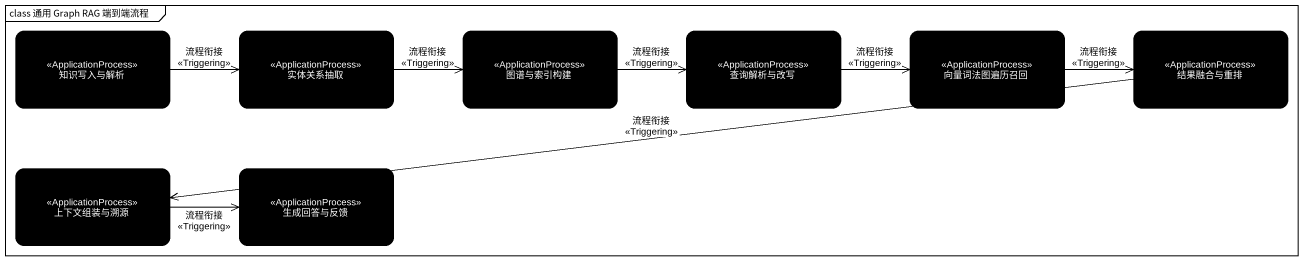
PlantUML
@startuml
mainframe class 通用 Graph RAG 端到端流程
hide empty description
state 知识写入与解析 <<ApplicationProcess>> #000000
state 实体关系抽取 <<ApplicationProcess>> #000000
state 图谱与索引构建 <<ApplicationProcess>> #000000
state 查询解析与改写 <<ApplicationProcess>> #000000
state 向量词法图遍历召回 <<ApplicationProcess>> #000000
state 结果融合与重排 <<ApplicationProcess>> #000000
state 上下文组装与溯源 <<ApplicationProcess>> #000000
state 生成回答与反馈 <<ApplicationProcess>> #000000
知识写入与解析 -right-> 实体关系抽取 : 流程衔接\n<<Triggering>>
实体关系抽取 -right-> 图谱与索引构建 : 流程衔接\n<<Triggering>>
图谱与索引构建 -right-> 查询解析与改写 : 流程衔接\n<<Triggering>>
查询解析与改写 -right-> 向量词法图遍历召回 : 流程衔接\n<<Triggering>>
向量词法图遍历召回 -right-> 结果融合与重排 : 流程衔接\n<<Triggering>>
结果融合与重排 -left-> 上下文组装与溯源 : 流程衔接\n<<Triggering>>
上下文组装与溯源 -right-> 生成回答与反馈 : 流程衔接\n<<Triggering>>
@enduml
